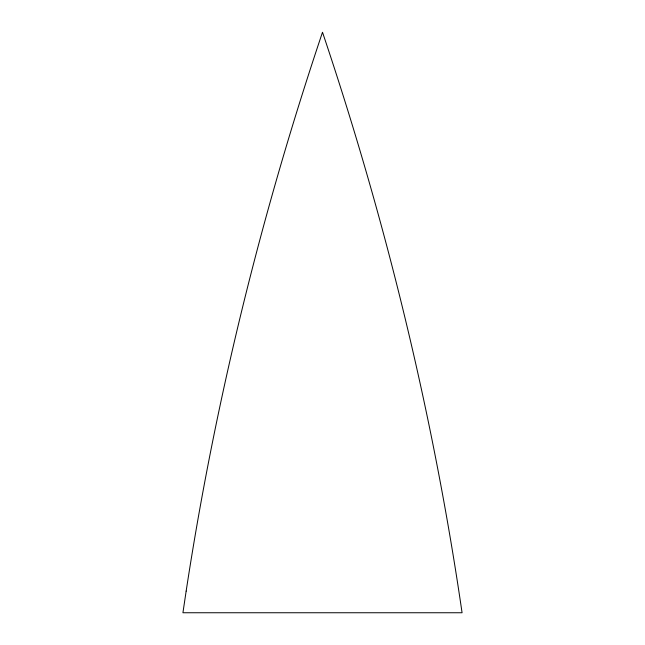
<?xml version="1.0" encoding="UTF-8"?>
<svg xmlns="http://www.w3.org/2000/svg" width="645" height="645" viewBox="0 0 645 645"><rect width="100%" height="100%" fill="white"/><g stroke="black" fill="none" stroke-linecap="round" stroke-linejoin="round"><path stroke-width="0.97" d="M186.155 591.102L182.93 612.75L462.07 612.75C433.343 415.533 386.097 221.098 322.5 32.25C261.233 214.188 215.132 401.303 186.155 591.102"/></g></svg>
